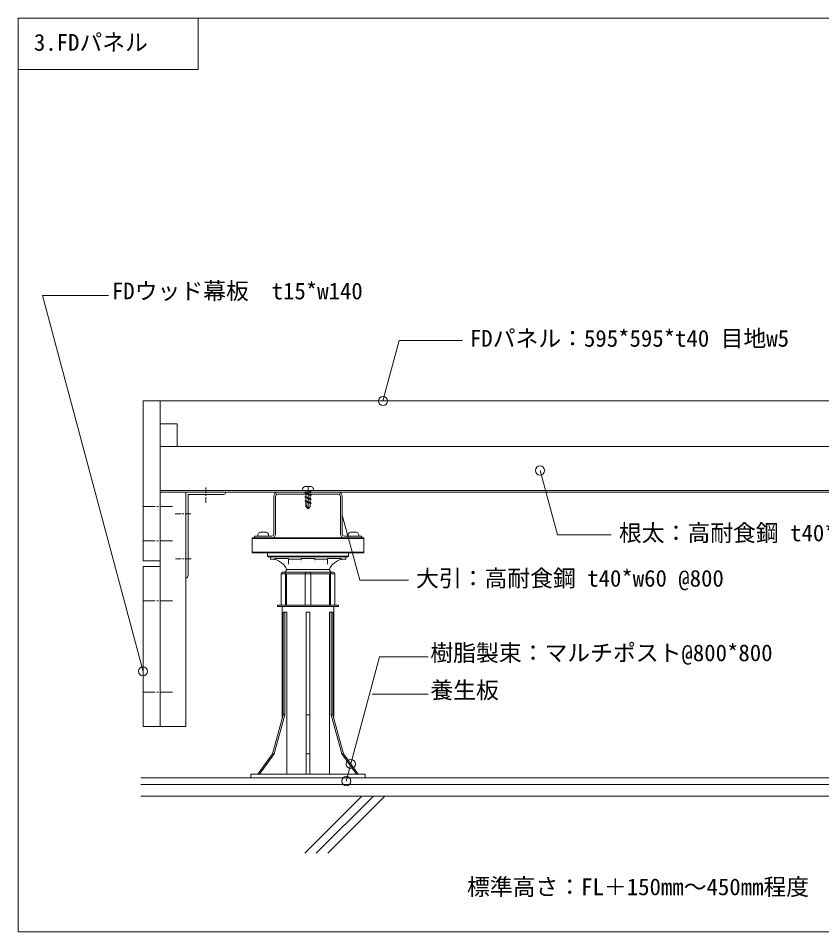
# Model space of a CAD drawing. Units: millimetres, scale not verified. Extents: x -900 to 900, y -400 to 400.
# Drawn here: x -900 to -196, y -400 to 400 of the extents above; entities that cross this region are included whole.
import ezdxf
from ezdxf.enums import TextEntityAlignment as Align

# ---------------------------------------------------------------- set-up
doc = ezdxf.new("R2010")
doc.units = ezdxf.units.MM
doc.header["$LTSCALE"] = 0.5
doc.linetypes.add('DASHED1', pattern=[1.8, 1.2, -0.6])
for name, color, linetype, lineweight in [('0-F', 4, 'Continuous', 18), ('1-0__1-0_', 7, 'Continuous', 18), ('1-2_MOJI', 7, 'Continuous', 18), ('1-4_HATCH', 5, 'Continuous', 18), ('1-5_KUTAI', 9, 'Continuous', 18), ('1-6_BOUSUI', 3, 'Continuous', 18), ('1-7_本体', 1, 'Continuous', 18), ('1-8_096', 7, 'Continuous', 18), ('1-9_00panel', 7, 'Continuous', 18)]:
    doc.layers.add(name, color=color, linetype=linetype, lineweight=lineweight)
doc.styles.add('ＭＳ ゴシック', font='')
doc.styles.get('ＭＳ ゴシック').set_extended_font_data('MS Gothic')

msp = doc.modelspace()

# ---------------------------------------------------------------- linework, layer by layer
at = {"layer": '0-F'}
for p, q in [((-735.7359, -15.9502), (-735.7359, -10.8268)), ((-735.7359, -15.9502), (-735.7359, -10.8268)), ((-735.7359, -16.955), (-735.7359, -18.3225)), ((-735.7359, -16.955), (-735.7359, -18.3225)), ((-735.7359, -19.3273), (-735.7359, -24.4508)), ((-757.3035, -33.8772), (-762.427, -33.8772)), ((-757.3035, -33.8772), (-762.427, -33.8772)), ((-756.2987, -33.8772), (-754.9312, -33.8772)), ((-756.2987, -33.8772), (-754.9312, -33.8772)), ((-753.9264, -33.8772), (-748.8029, -33.8772)), ((-757.1747, -73.2885), (-762.2982, -73.2885)), ((-759.3265, -73.2885), (-757.739, -73.2885)), ((-756.1699, -73.2885), (-754.8024, -73.2885)), ((-756.1699, -73.2885), (-754.8024, -73.2885)), ((-753.7976, -73.2885), (-748.6741, -73.2885))]:
    msp.add_line(p, q, dxfattribs=at)
for points in [[(-753.2359, -90.1386), (-753.2359, -15.1386), (-718.2359, -15.1386)], [(-751.2359, -88.1386), (-751.2359, -17.1386), (-720.2359, -17.1386)]]:
    msp.add_lwpolyline(points, dxfattribs=at)
for centre, radius, start, end in [((-720.4795, -14.8951), 2.2568, 276.19616, 353.80384), ((-753.3915, -87.983), 2.1612, 274.12883, 355.87117)]:
    msp.add_arc(centre, radius, start, end, dxfattribs=at)
at = {"layer": '1-0__1-0_'}
for p, q in [((-775.7359, 24.8613), (267.3124, 24.8613)), ((-775.7359, -13.5387), (267.3124, -13.5387)), ((-775.7359, -15.1386), (267.3124, -15.1386)), ((-672.6109, -15.1386), (-619.8109, -15.1386)), ((-649.12, -15.7032), (-648.2109, -15.1521)), ((-649.12, -15.7032), (-643.3018, -17.5214)), ((-644.2109, -18.0726), (-649.12, -15.7032)), ((-648.2467, -10.0102), (-644.1752, -10.0102)), ((-648.2109, -15.1521), (-648.2109, -13.5387)), ((-648.2109, -15.1521), (-643.3018, -17.5214)), ((-646.211, -10.0102), (-646.211, -29.5388)), ((-644.4099, -13.5387), (-643.3018, -13.885)), ((-644.2109, -17.0602), (-644.2109, -14.4362)), ((-676.2109, -18.7389), (-676.2109, -51.5386)), ((-674.6109, -18.7389), (-674.6109, -51.5386)), ((-672.6109, -16.7388), (-619.8109, -16.7388)), ((-649.12, -19.3396), (-643.3018, -21.1578)), ((-649.12, -22.976), (-643.3018, -24.7942)), ((-648.2109, -18.7885), (-648.2109, -16.1616)), ((-648.2109, -22.4249), (-648.2109, -19.798)), ((-648.2109, -23.4148), (-648.2109, -27.5387)), ((-643.3018, -17.5214), (-644.2109, -18.0726)), ((-644.2109, -20.6966), (-644.2109, -18.0726)), ((-644.2109, -24.333), (-644.2109, -21.709)), ((-617.8109, -18.7389), (-617.8109, -51.5386)), ((-616.2109, -18.7389), (-616.2109, -51.5386)), ((-790.7359, -27.6387), (-780.2309, -27.6387)), ((-778.6434, -27.6387), (-777.0559, -27.6387)), ((-764.9634, -27.6387), (-775.4684, -27.6387)), ((-648.2109, -27.5387), (-646.211, -29.5388)), ((-644.2109, -27.5387), (-646.211, -29.5388)), ((-644.2109, -25.3453), (-644.2109, -27.5387)), ((-693.2109, -53.5387), (-678.2109, -53.5387)), ((-693.2109, -53.5387), (-693.2109, -55.1389)), ((-693.2109, -55.1389), (-678.2109, -55.1389)), ((-690.0453, -53.5387), (-680.7954, -53.5387)), ((-687.4561, -50.0102), (-683.3847, -50.0102)), ((-614.2109, -53.5387), (-599.2109, -53.5387)), ((-614.2109, -55.1389), (-599.2109, -55.1389)), ((-611.0454, -53.5387), (-601.7954, -53.5387)), ((-608.4561, -50.0102), (-604.3847, -50.0102)), ((-599.2109, -53.5387), (-599.2109, -55.1389)), ((-790.7359, -57.6387), (-780.2309, -57.6387)), ((-778.6434, -57.6387), (-777.0559, -57.6387)), ((-764.9634, -57.6387), (-775.4684, -57.6387)), ((-790.7359, -110.1387), (-780.2309, -110.1387)), ((-778.6434, -110.1387), (-777.0559, -110.1387)), ((-764.9634, -110.1387), (-775.4684, -110.1387)), ((-790.7359, -190.1387), (-780.2309, -190.1387)), ((-778.6434, -190.1387), (-777.0559, -190.1387)), ((-764.9634, -190.1387), (-775.4684, -190.1387))]:
    msp.add_line(p, q, dxfattribs=at)
for points in [[(-775.7359, -75.1387), (-775.7359, 64.8613), (-790.7359, 64.8613), (-790.7359, -75.1387)], [(-775.7359, -220.1387), (-753.2359, -220.1387), (-753.2359, -15.1386), (-775.7359, -15.1386)], [(-649.12, -19.3396), (-648.2109, -18.7885), (-643.3018, -21.1578), (-644.2109, -21.709)], [(-649.12, -22.976), (-648.2109, -22.4249), (-643.3018, -24.7942), (-644.2109, -25.3453)], [(-775.7359, -220.1387), (-775.7359, -80.1387), (-790.7359, -80.1387), (-790.7359, -220.1387)]]:
    msp.add_lwpolyline(points, close=True, dxfattribs=at)
msp.add_lwpolyline([(-644.0193, -13.5387), (-643.3018, -13.885), (-644.2109, -14.4362), (-646.0702, -13.5387)], dxfattribs=at)
for centre, radius, start, end in [((-672.6109, -18.7389), 3.6, 90, 180), ((-648.2467, -12.7245), 2.7143, 89.99998, 197.4576), ((-644.1752, -12.7245), 2.7143, 342.54239, 89.99998), ((-619.8109, -18.7389), 3.6, 0, 90), ((-672.6109, -18.7389), 2, 90, 180), ((-633.5385, -22.0071), 14.7417, 185.55608, 210.72475), ((-619.8109, -18.7389), 2, 0, 90), ((-687.4561, -52.7244), 2.7143, 89.99998, 197.4576), ((-683.3847, -52.7244), 2.7143, 342.54239, 89.99998), ((-678.2109, -51.5386), 2, 270, 0), ((-678.2109, -51.5386), 3.6, 270, 0), ((-614.2109, -51.5386), 3.6, 180, 270), ((-614.2109, -51.5386), 2, 180, 270), ((-608.4561, -52.7244), 2.7143, 89.99998, 197.4576), ((-604.3847, -52.7244), 2.7143, 342.54239, 89.99998)]:
    msp.add_arc(centre, radius, start, end, dxfattribs=at)
at = {"layer": '1-2_MOJI'}
for p, q in [((-790.7359, -171.9497), (-878.9141, 157.1361)), ((-878.9141, 157.1361), (-820.9751, 157.1361)), ((-442.9238, 3.9648), (-427.8049, -52.4597)), ((-616.2109, -35.1388), (-600.9242, -92.1896)), ((-427.8049, -52.4597), (-380.6491, -52.4597)), ((-600.9242, -92.1896), (-558.1112, -92.1896)), ((-590.1495, -191.913), (-540.8943, -191.913))]:
    msp.add_line(p, q, dxfattribs=at)
msp.add_lwpolyline([(-900, -400), (900, -400), (900, 400), (-900, 400)], close=True, dxfattribs=at)
for points in [[(-580.5885, 64.8613), (-566.3704, 117.9238), (-510.9212, 117.9238)], [(-612.7177, -268.1387), (-583.5126, -159.1438), (-540.8943, -159.1438)]]:
    msp.add_lwpolyline(points, dxfattribs=at)
for centre in [(-580.5885, 64.8613), (-442.9238, 3.9648), (-790.7359, -171.9497), (-608.6984, -253.1387), (-612.7177, -268.1387)]:
    msp.add_circle(centre, 4, dxfattribs=at)
at = {"layer": '1-4_HATCH'}
for p, q in [((-648.9359, -331.1387), (-598.9359, -281.1387)), ((-638.9359, -331.1387), (-588.9359, -281.1387)), ((-628.9359, -331.1387), (-578.9359, -281.1387))]:
    msp.add_line(p, q, dxfattribs=at)
at = {"layer": '1-5_KUTAI'}
msp.add_line((267.3124, -281.1387), (-792.5609, -281.1387), dxfattribs=at)
at = {"layer": '1-6_BOUSUI'}
for p, q in [((267.3124, -265.1387), (-792.5609, -265.1387)), ((267.3124, -271.1387), (-792.5609, -271.1387))]:
    msp.add_line(p, q, dxfattribs=at)
at = {"layer": '1-7_本体'}
for p, q in [((-597.2109, -55.6389), (-695.2109, -55.6389)), ((-695.2109, -55.6389), (-695.2109, -67.6389)), ((-694.7109, -55.1389), (-597.7109, -55.1389)), ((-597.2109, -67.6389), (-597.2109, -55.6389)), ((-695.2109, -67.6389), (-597.2109, -67.6389)), ((-597.7109, -68.1389), (-694.7109, -68.1389)), ((-681.7109, -68.1389), (-681.7109, -71.1389)), ((-681.7109, -71.1389), (-610.7109, -71.1389)), ((-681.2109, -71.6389), (-611.2109, -71.6389)), ((-679.2109, -71.6389), (-679.2109, -73.6389)), ((-613.2109, -73.6389), (-613.2109, -71.6389)), ((-610.7109, -71.1389), (-610.7109, -68.1389)), ((-675.2908, -73.6389), (-679.2109, -73.6389)), ((-675.2908, -73.6389), (-675.2908, -73.1389)), ((-675.2908, -73.6356), (-675.2908, -73.1389)), ((-675.2908, -73.1389), (-663.2911, -73.1389)), ((-675.2908, -73.6389), (-675.2908, -73.6286)), ((-663.2911, -73.6389), (-663.2911, -73.1389)), ((-663.2908, -78.2016), (-663.2911, -73.6287)), ((-663.2911, -73.6389), (-652.2116, -73.6389)), ((-652.2116, -73.6389), (-652.2116, -73.1389)), ((-652.2116, -73.6389), (-652.2116, -73.6286)), ((-652.2115, -74.5327), (-652.2116, -73.6397)), ((-652.2115, -74.5327), (-652.2115, -73.1389)), ((-640.2116, -73.6287), (-640.2115, -74.5327)), ((-640.2116, -73.6389), (-629.132, -73.6389)), ((-629.132, -73.1389), (-617.1317, -73.1389)), ((-629.132, -73.6389), (-629.132, -73.1389)), ((-629.1319, -73.6286), (-629.1316, -78.2016)), ((-629.1316, -78.2016), (-629.1316, -73.1389)), ((-617.1317, -73.6389), (-617.1317, -73.1389)), ((-617.1317, -73.6389), (-613.2109, -73.6389)), ((-665.962, -86.6389), (-669.712, -86.6389)), ((-669.712, -86.6389), (-669.712, -114.1387)), ((-667.712, -85.1389), (-668.212, -85.1389)), ((-668.212, -85.1389), (-666.712, -85.1389)), ((-667.9609, -85.1389), (-665.527, -85.1389)), ((-667.712, -85.1389), (-666.3109, -85.1389)), ((-666.712, -85.1389), (-664.5271, -85.1389)), ((-664.8653, -82.7296), (-666.3109, -85.1389)), ((-664.9793, -86.6389), (-665.962, -86.6389)), ((-665.962, -86.6389), (-665.962, -114.1387)), ((-664.9793, -86.6389), (-664.9793, -114.1387)), ((-648.7109, -86.6389), (-664.9793, -86.6389)), ((-664.8653, -82.7296), (-627.5565, -82.7296)), ((-664.5271, -85.1389), (-647.2109, -85.1389)), ((-648.7109, -86.6389), (-648.7109, -114.1387)), ((-643.7109, -86.6389), (-648.7109, -86.6389)), ((-647.2109, -85.1389), (-645.2109, -85.1389)), ((-645.2109, -85.1389), (-627.8948, -85.1389)), ((-643.7109, -86.6389), (-643.7109, -114.1387)), ((-627.4426, -86.6389), (-643.7109, -86.6389)), ((-627.8948, -85.1389), (-625.7098, -85.1389)), ((-626.1109, -85.1389), (-627.5565, -82.7296)), ((-626.4599, -86.6389), (-627.4426, -86.6389)), ((-627.4426, -86.6389), (-627.4426, -114.1387)), ((-624.4609, -85.1389), (-626.8948, -85.1389)), ((-626.4599, -86.6389), (-626.4599, -114.1387)), ((-622.7098, -86.6389), (-626.4599, -86.6389)), ((-626.1109, -85.1389), (-624.7098, -85.1389)), ((-625.7098, -85.1389), (-624.2098, -85.1389)), ((-624.2098, -85.1389), (-624.7098, -85.1389)), ((-622.7098, -114.1387), (-622.7098, -86.6389)), ((-672.9609, -114.1387), (-672.9609, -115.1387)), ((-672.9609, -114.1387), (-669.3771, -114.1387)), ((-619.4609, -115.1387), (-672.9609, -115.1387)), ((-646.2109, -114.1387), (-669.3771, -114.1387)), ((-668.7109, -115.1387), (-668.7109, -212.4305)), ((-623.0447, -114.1387), (-646.2109, -114.1387)), ((-623.7109, -212.4323), (-623.7109, -115.1387)), ((-619.4609, -114.1387), (-623.0447, -114.1387)), ((-619.4609, -115.1387), (-619.4609, -114.1387)), ((-666.5956, -120.1387), (-668.0955, -120.1387)), ((-668.0955, -120.1387), (-668.0955, -210.1387)), ((-664.9034, -120.1387), (-666.5956, -120.1387)), ((-666.5956, -120.1387), (-666.5956, -210.1387)), ((-664.9034, -120.1387), (-664.9034, -262.1387)), ((-644.7115, -120.1387), (-647.7115, -120.1387)), ((-647.7115, -120.1387), (-647.7115, -210.1387)), ((-644.7115, -120.1387), (-644.7115, -210.1387)), ((-627.519, -120.1387), (-625.8268, -120.1387)), ((-627.519, -120.1387), (-627.519, -262.1387)), ((-625.8268, -210.1387), (-625.8268, -120.1387)), ((-624.3268, -120.1387), (-625.8268, -120.1387)), ((-624.3268, -120.1387), (-624.3268, -210.1387)), ((-668.0955, -210.1387), (-677.2248, -244.1387)), ((-666.5956, -210.1387), (-675.7249, -244.1387)), ((-666.5956, -210.1387), (-668.0955, -210.1387)), ((-647.7115, -210.1387), (-647.7117, -244.1387)), ((-644.7115, -210.1387), (-647.7115, -210.1387)), ((-644.7115, -210.1387), (-644.7117, -244.1387)), ((-616.6978, -244.1387), (-625.8268, -210.1387)), ((-624.3268, -210.1387), (-625.8268, -210.1387)), ((-624.3268, -210.1387), (-615.1977, -244.1387)), ((-677.2248, -244.1387), (-690.2237, -262.1387)), ((-675.7249, -244.1387), (-688.7238, -262.1387)), ((-675.7249, -244.1387), (-677.2248, -244.1387)), ((-647.7117, -244.1387), (-647.712, -262.1387)), ((-644.7117, -244.1387), (-647.7117, -244.1387)), ((-644.7117, -244.1387), (-644.712, -262.1387)), ((-603.6992, -262.1387), (-616.6978, -244.1387)), ((-615.1977, -244.1387), (-616.6978, -244.1387)), ((-615.1977, -244.1387), (-602.1992, -262.1387)), ((-596.2109, -262.1387), (-696.2109, -262.1387)), ((-696.2109, -262.1387), (-696.2109, -265.1387)), ((-596.2109, -265.1387), (-596.2109, -262.1387)), ((-596.2109, -265.1387), (-696.2109, -265.1387))]:
    msp.add_line(p, q, dxfattribs=at)
for points in [[(-640.2116, -73.6389), (-640.2116, -73.1389), (-652.2116, -73.1389)], [(-644.7115, -120.1387), (-644.7114, -120.1387), (-644.7114, -262.1387)]]:
    msp.add_lwpolyline(points, dxfattribs=at)
for centre, radius, start, end in [((-694.7109, -55.6389), 0.5, 90, 180), ((-597.7109, -55.6389), 0.5, 0, 90), ((-694.7109, -67.6389), 0.5, 180, 270), ((-681.2109, -71.1389), 0.5, 180, 270), ((-611.2109, -71.1389), 0.5, 270, 0), ((-597.7109, -67.6389), 0.5, 270, 0), ((-678.6567, -88.6286), 15, 23.15819, 87.88245), ((-613.7652, -88.6286), 15, 92.11755, 156.84181), ((-668.212, -86.6389), 1.5, 90, 180), ((-647.2109, -86.6389), 1.5, 90, 180), ((-645.2109, -86.6389), 1.5, 0, 90), ((-624.2098, -86.6389), 1.5, 0, 90)]:
    msp.add_arc(centre, radius, start, end, dxfattribs=at)
for centre, major_axis, ratio, start_param, end_param in [((-666.712, -86.6389), (0, -1.5), 0.500007, 1.57079633, 3.14159265), ((-625.7098, -86.6389), (0, 1.5), 0.500019, 0, 1.57079633)]:
    msp.add_ellipse(centre, major_axis=major_axis, ratio=ratio, start_param=start_param, end_param=end_param, dxfattribs=at)
at = {"layer": '1-8_096'}
msp.add_lwpolyline([(-900, 355.2278), (-742.4935, 355.2278), (-742.4935, 400), (-900, 400)], close=True, dxfattribs=at)
at = {"layer": '1-9_00panel'}
msp.add_line((-775.7359, 24.8613), (-180.7359, 24.8613), dxfattribs=at)
msp.add_lwpolyline([(-180.7359, 42.8613), (-180.7359, 64.8613), (-775.7359, 64.8613), (-775.7359, 24.8613)], dxfattribs=at)
at = {"layer": '1-9_00panel', "linetype": 'DASHED1'}
msp.add_lwpolyline([(-775.7359, 44.8613), (-760.7359, 44.8613), (-760.7359, 24.8613)], dxfattribs=at)

# ---------------------------------------------------------------- texts
at = {"layer": '1-0__1-0_', "style": 'ＭＳ ゴシック'}
msp.add_text('FDウッド幕板\u3000t15*w140', height=14.66, dxfattribs=at).set_placement((-817.9751, 149.4382), align=Align.BOTTOM_LEFT)
at = {"layer": '1-2_MOJI', "style": 'ＭＳ ゴシック'}
for s, p in [('FDパネル：595*595*t40 目地w5', (-504.4212, 107.9238)), ('根太：高耐食鋼 t40*w60 @600', (-373.8991, -62.4597)), ('大引：高耐食鋼 t40*w60 @800', (-551.6112, -102.1896)), ('樹脂製束：マルチポスト@800*800', (-539.064, -167.4484)), ('養生板', (-539.064, -200.1094)), ('標準高さ：FL＋150mm～450mm程度', (-506.9406, -372.4042))]:
    msp.add_text(s, height=14.66, dxfattribs=at).set_placement(p, align=Align.BOTTOM_LEFT)
at = {"layer": '1-8_096', "style": 'ＭＳ ゴシック'}
msp.add_text('3.FDパネル', height=14.66, dxfattribs=at).set_placement((-886.3348, 367.1535), align=Align.BOTTOM_LEFT)

doc.saveas('drawing.dxf')
